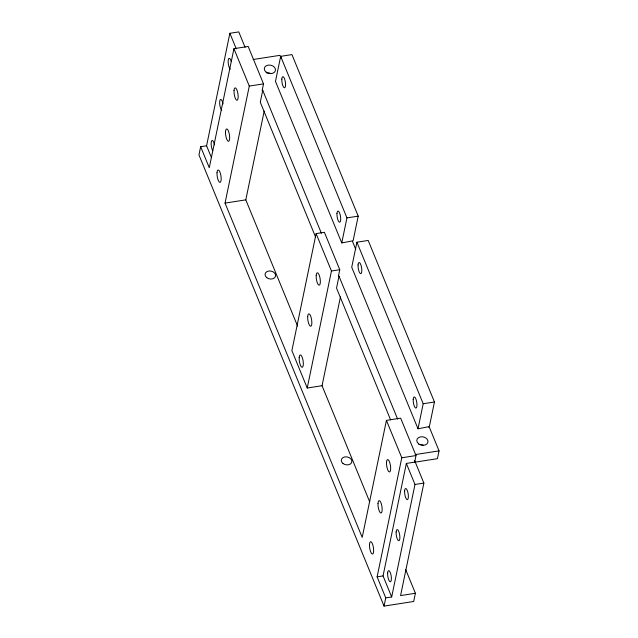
<?xml version="1.0" encoding="UTF-8"?>
<svg xmlns="http://www.w3.org/2000/svg" width="638" height="638" viewBox="0 0 638 638"><rect width="100%" height="100%" fill="white"/><g stroke="black" fill="none" stroke-linecap="round" stroke-linejoin="round"><path stroke-width="0.96" d="M245.08 47.284L238.771 31.9L229.879 33.288L206.576 145.783L200.651 146.708L198.952 154.914L384.052 606.1L413.703 601.482L415.402 593.268L405.608 569.391M321.385 233.261L262.752 90.341L262.154 90.437L263.518 83.865L248.174 46.462L233.939 48.679L209.28 167.746L200.651 146.708M384.052 606.1L385.751 597.886L391.684 596.969L383.047 575.923L406.35 463.427L414.652 462.135L416.008 455.564L400.664 418.161L386.429 420.378L362.201 537.395L225.054 203.099L249.283 86.082L233.939 48.679M262.752 90.341L260.28 102.247L315.507 236.865M297.627 326.178L245.805 199.861L264.196 111.084M280.672 56.351L275.48 81.393L341.753 242.934L353.109 240.765L358.205 216.138L291.933 54.597L280.672 56.351L346.944 217.893L341.753 242.934M397.626 419.11L338.993 276.19L338.403 276.286L339.759 269.714L324.415 232.312L316.113 233.604L291.885 350.621L307.229 388.024L322.054 385.711L340.437 296.933M307.229 388.024L331.457 271.006L316.113 233.604M338.993 276.19L336.529 288.097L390.623 419.948M356.913 242.201L351.729 267.25L418.002 428.784L429.35 426.623L434.454 401.988L368.182 240.446L356.913 242.201L423.185 403.742L418.002 428.784M385.751 597.886L377.122 576.848L401.781 457.781L386.429 420.378M391.684 596.969L414.979 484.473L406.35 463.427M414.588 460.461L423.871 483.086L400.576 595.581L415.402 593.268M428.672 427.125L429.462 427.5L439.048 450.875L437.437 458.674L414.564 462.239M253.15 59.509L279.93 55.339L281.039 58.034M249.283 86.082L263.518 83.865M225.054 203.099L245.805 199.861M346.944 217.893L358.205 216.138M331.457 271.006L339.759 269.714M423.185 403.742L434.454 401.988M415.226 454.583L439.048 450.875M401.781 457.781L416.008 455.564M414.979 484.473L423.871 483.086M377.122 576.848L383.047 575.923M352.431 241.276L355.757 249.378M229.879 33.288L236.259 48.839M322.054 385.711L369.713 501.891M206.576 145.783L211.457 157.674M419.054 444.622A5.662 4.219 11.7 0 1 423.329 445.268M266.556 72.923A5.662 4.219 11.7 0 1 270.839 73.569M212.733 150.696A5.662 1.699 81.1 0 1 211.409 141.381A5.662 1.699 81.1 0 1 214.551 144.938M221.721 110.286A5.662 1.699 81.1 0 1 219.799 100.772A5.662 1.699 81.1 0 1 223.053 103.882M230.23 69.231A5.662 1.699 81.1 0 1 228.213 60.235A5.662 1.699 81.1 0 1 231.211 61.439M281.813 79.12A5.662 1.699 81.1 0 0 284.357 87.813A5.662 1.699 81.1 0 0 284.867 79.75A5.662 1.699 81.1 0 0 281.813 79.12M336.96 213.539A5.662 1.699 81.1 0 0 339.504 222.239A5.662 1.699 81.1 0 0 340.014 214.169A5.662 1.699 81.1 0 0 336.96 213.539M358.062 264.969A5.662 1.699 81.1 0 0 360.606 273.67A5.662 1.699 81.1 0 0 361.116 265.599A5.662 1.699 81.1 0 0 358.062 264.969M413.209 399.388A5.662 1.699 81.1 0 0 415.753 408.089A5.662 1.699 81.1 0 0 416.263 400.018A5.662 1.699 81.1 0 0 413.209 399.388M418.64 443.857A5.662 4.219 11.7 0 0 427.883 442.421A5.662 4.219 11.7 0 0 420.665 436.823A5.662 4.219 11.7 0 0 418.64 443.857M266.142 72.158A5.662 4.219 11.7 0 0 275.385 70.714A5.662 4.219 11.7 0 0 268.175 65.124A5.662 4.219 11.7 0 0 266.142 72.158M404.628 490.957A5.662 1.699 81.1 0 0 407.18 499.658A5.662 1.699 81.1 0 0 407.682 491.587A5.662 1.699 81.1 0 0 404.628 490.957M396.126 532.012A5.662 1.699 81.1 0 0 398.67 540.713A5.662 1.699 81.1 0 0 399.181 532.642A5.662 1.699 81.1 0 0 396.126 532.012M387.625 573.076A5.662 1.699 81.1 0 0 390.169 581.768A5.662 1.699 81.1 0 0 390.679 573.698A5.662 1.699 81.1 0 0 387.625 573.076M369.498 544.429A6.292 1.882 81.1 0 0 372.329 554.095A6.292 1.882 81.1 0 0 372.887 545.131A6.292 1.882 81.1 0 0 369.498 544.429M377.999 503.374A6.292 1.882 81.1 0 0 380.83 513.032A6.292 1.882 81.1 0 0 381.396 504.068A6.292 1.882 81.1 0 0 377.999 503.374M386.508 462.319A6.292 1.882 81.1 0 0 389.332 471.976A6.292 1.882 81.1 0 0 389.898 463.013A6.292 1.882 81.1 0 0 386.508 462.319M299.182 357.655A6.292 1.882 81.1 0 0 302.013 367.321A6.292 1.882 81.1 0 0 302.571 358.357A6.292 1.882 81.1 0 0 299.182 357.655M307.683 316.6A6.292 1.882 81.1 0 0 310.515 326.265A6.292 1.882 81.1 0 0 311.073 317.293A6.292 1.882 81.1 0 0 307.683 316.6M316.185 275.544A6.292 1.882 81.1 0 0 319.016 285.202A6.292 1.882 81.1 0 0 319.582 276.238A6.292 1.882 81.1 0 0 316.185 275.544M217.008 172.731A6.292 1.882 81.1 0 0 219.839 182.388A6.292 1.882 81.1 0 0 220.397 173.424A6.292 1.882 81.1 0 0 217.008 172.731M225.509 131.675A6.292 1.882 81.1 0 0 228.34 141.333A6.292 1.882 81.1 0 0 228.898 132.369A6.292 1.882 81.1 0 0 225.509 131.675M234.01 90.612A6.292 1.882 81.1 0 0 236.842 100.278A6.292 1.882 81.1 0 0 237.4 91.314A6.292 1.882 81.1 0 0 234.01 90.612M343.021 463.523A5.343 3.987 11.7 0 0 351.753 462.167A5.343 3.987 11.7 0 0 344.943 456.888A5.343 3.987 11.7 0 0 343.021 463.523M266.78 277.674A5.343 3.987 11.7 0 0 275.512 276.318A5.343 3.987 11.7 0 0 268.694 271.038A5.343 3.987 11.7 0 0 266.78 277.674"/></g></svg>
